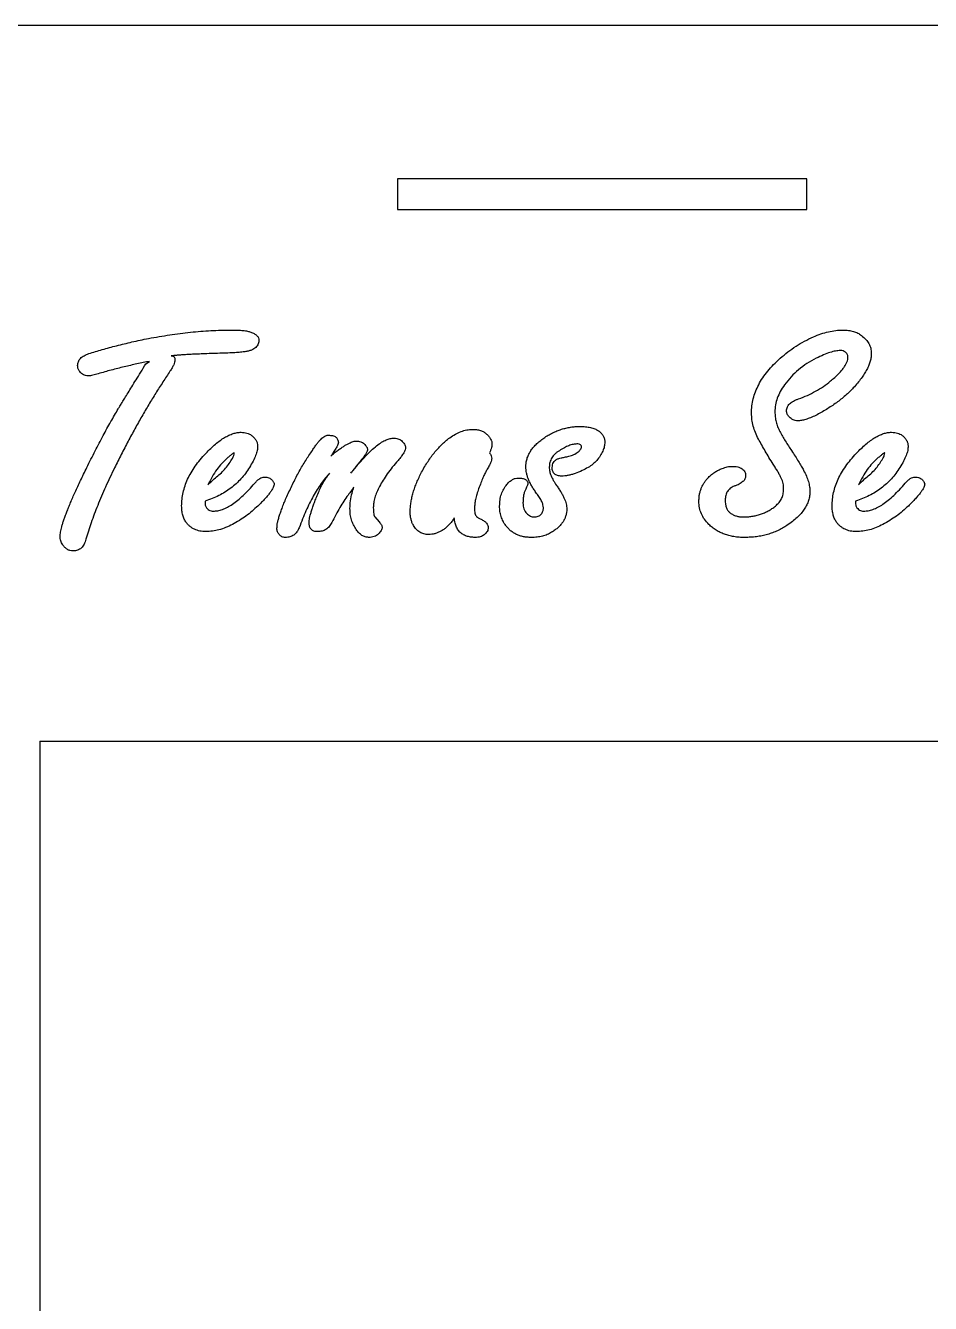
# Model space of a CAD drawing. Header units: millimetres. Extents: x 1 to 632, y 0 to 1598.
# Drawn here: x 100.6 to 189, y 1472.9 to 1597.9 of the extents above; entities that cross this region are included whole.
import ezdxf

# ---------------------------------------------------------------- set-up
doc = ezdxf.new("R2010")
doc.units = ezdxf.units.MM

msp = doc.modelspace()

# ---------------------------------------------------------------- linework, layer by layer
at = {"color": 7, "linetype": 'Continuous', "lineweight": 25}
for p, q in [((631.95, 1597.89), (1.95, 1597.89)), ((176.95, 1582.89), (136.95, 1582.89)), ((136.95, 1582.89), (136.95, 1579.89)), ((176.95, 1579.89), (176.95, 1582.89)), ((136.95, 1579.89), (176.95, 1579.89)), ((112.34, 1564.8), (112.7, 1565.04)), ((118.12, 1551.38), (118.12, 1551.25)), ((181.72, 1551.38), (181.72, 1551.25)), ((134.72, 1549.82), (135.14, 1549.33)), ((101.95, 1527.89), (101.95, 1377.89)), ((101.95, 1527.89), (401.95, 1527.89))]:
    msp.add_line(p, q, dxfattribs=at)
for points, knots in [([(112.58, 1567.28), (113.27, 1567.4), (114.64, 1567.65), (116.68, 1567.91), (118.68, 1568.07), (119.99, 1568.09), (120.65, 1568.1)], [0, 0, 0, 0, 0.260009, 0.5127, 0.759133, 1, 1, 1, 1]), ([(120.65, 1568.1), (120.87, 1568.1), (121.27, 1568.09), (121.81, 1568.07), (122.24, 1568.01), (122.48, 1567.94), (122.58, 1567.91)], [0, 0, 0, 0, 0.339078, 0.616703, 0.83666, 1, 1, 1, 1]), ([(122.58, 1567.91), (122.7, 1567.87), (122.91, 1567.78), (123.18, 1567.59), (123.35, 1567.34), (123.37, 1567.16), (123.37, 1567.07)], [0, 0, 0, 0, 0.309827, 0.564466, 0.783547, 1, 1, 1, 1]), ([(177.6, 1567.44), (177.84, 1567.54), (178.32, 1567.74), (179.06, 1567.94), (179.78, 1568.08), (180.25, 1568.09), (180.49, 1568.1)], [0, 0, 0, 0, 0.267779, 0.522297, 0.765014, 1, 1, 1, 1]), ([(180.49, 1568.1), (180.67, 1568.1), (181.01, 1568.09), (181.5, 1567.99), (181.94, 1567.83), (182.18, 1567.66), (182.3, 1567.58)], [0, 0, 0, 0, 0.281559, 0.5376, 0.774437, 1, 1, 1, 1]), ([(182.3, 1567.58), (182.45, 1567.45), (182.73, 1567.22), (183.03, 1566.79), (183.23, 1566.33), (183.25, 1566), (183.26, 1565.84)], [0, 0, 0, 0, 0.276592, 0.527196, 0.763842, 1, 1, 1, 1]), ([(106.77, 1565.8), (107.2, 1565.93), (108.09, 1566.22), (109.5, 1566.58), (111, 1566.95), (112.04, 1567.17), (112.58, 1567.28)], [0, 0, 0, 0, 0.2258525, 0.4678553, 0.7259072, 1, 1, 1, 1]), ([(123.37, 1567.07), (123.37, 1567), (123.36, 1566.85), (123.29, 1566.65), (123.16, 1566.47), (122.99, 1566.32), (122.77, 1566.18), (122.5, 1566.08), (122.19, 1566), (121.96, 1565.97), (121.84, 1565.96)], [0, 0, 0, 0, 0.107319, 0.207311, 0.308618, 0.417519, 0.537292, 0.672536, 0.8269, 1, 1, 1, 1]), ([(174.35, 1565.35), (174.6, 1565.56), (175.1, 1565.97), (175.89, 1566.53), (176.72, 1567.02), (177.3, 1567.3), (177.6, 1567.44)], [0, 0, 0, 0, 0.251572, 0.500754, 0.749912, 1, 1, 1, 1]), ([(105.66, 1564.62), (105.66, 1564.69), (105.67, 1564.82), (105.73, 1565.01), (105.81, 1565.18), (105.93, 1565.34), (106.1, 1565.48), (106.29, 1565.6), (106.52, 1565.71), (106.68, 1565.77), (106.77, 1565.8)], [0, 0, 0, 0, 0.115503, 0.224723, 0.333343, 0.446357, 0.565893, 0.697082, 0.842294, 1, 1, 1, 1]), ([(112.7, 1565.04), (112.29, 1564.96), (111.45, 1564.79), (110.2, 1564.51), (108.94, 1564.19), (108.1, 1563.95), (107.67, 1563.83)], [0, 0, 0, 0, 0.244709, 0.492366, 0.744564, 1, 1, 1, 1]), ([(115.17, 1565.16), (115.17, 1565.09), (115.15, 1564.94), (115.05, 1564.69), (114.89, 1564.39), (114.76, 1564.18), (114.69, 1564.07)], [0, 0, 0, 0, 0.165456, 0.382793, 0.661812, 1, 1, 1, 1]), ([(119.12, 1565.82), (118.85, 1565.81), (118.33, 1565.79), (117.59, 1565.76), (116.93, 1565.73), (116.35, 1565.7), (115.85, 1565.67), (115.43, 1565.64), (115.09, 1565.61), (114.89, 1565.59), (114.81, 1565.58)], [0, 0, 0, 0, 0.190072, 0.361539, 0.514484, 0.648871, 0.764709, 0.861939, 0.939695, 1, 1, 1, 1]), ([(114.81, 1565.58), (114.86, 1565.58), (114.96, 1565.57), (115.1, 1565.49), (115.17, 1565.34), (115.17, 1565.22), (115.17, 1565.16)], [0, 0, 0, 0, 0.251335, 0.466885, 0.69962, 1, 1, 1, 1]), ([(121.84, 1565.96), (121.68, 1565.94), (121.3, 1565.9), (120.68, 1565.87), (119.94, 1565.84), (119.41, 1565.82), (119.12, 1565.82)], [0, 0, 0, 0, 0.184362, 0.412639, 0.683411, 1, 1, 1, 1]), ([(171.55, 1559.96), (171.55, 1560.2), (171.57, 1560.68), (171.71, 1561.39), (171.93, 1562.08), (172.24, 1562.77), (172.64, 1563.44), (173.13, 1564.1), (173.7, 1564.74), (174.13, 1565.14), (174.35, 1565.35)], [0, 0, 0, 0, 0.1149189, 0.2286591, 0.3444688, 0.464039, 0.5876825, 0.7176322, 0.8548888, 1, 1, 1, 1]), ([(177.87, 1565.34), (177.57, 1565.18), (176.96, 1564.86), (176.14, 1564.24), (175.39, 1563.54), (174.98, 1563), (174.77, 1562.73)], [0, 0, 0, 0, 0.253263, 0.501689, 0.74985, 1, 1, 1, 1]), ([(180.22, 1566.1), (180.07, 1566.09), (179.73, 1566.06), (179.18, 1565.91), (178.55, 1565.67), (178.11, 1565.46), (177.87, 1565.34)], [0, 0, 0, 0, 0.187511, 0.413207, 0.683925, 1, 1, 1, 1]), ([(179.28, 1563.12), (179.41, 1563.23), (179.67, 1563.44), (180.01, 1563.77), (180.31, 1564.09), (180.55, 1564.39), (180.74, 1564.68), (180.87, 1564.96), (180.96, 1565.23), (180.97, 1565.4), (180.97, 1565.49)], [0, 0, 0, 0, 0.175446, 0.333624, 0.478139, 0.606668, 0.722038, 0.824079, 0.916038, 1, 1, 1, 1]), ([(180.72, 1565.95), (180.65, 1566), (180.5, 1566.09), (180.32, 1566.1), (180.22, 1566.1)], [0, 0, 0, 0, 0.4819931, 1, 1, 1, 1]), ([(180.97, 1565.49), (180.97, 1565.53), (180.97, 1565.62), (180.92, 1565.75), (180.84, 1565.86), (180.76, 1565.92), (180.72, 1565.95)], [0, 0, 0, 0, 0.245228, 0.489915, 0.729135, 1, 1, 1, 1]), ([(183.26, 1565.84), (183.26, 1565.71), (183.25, 1565.45), (183.15, 1565.06), (183.02, 1564.65), (182.82, 1564.23), (182.57, 1563.8), (182.27, 1563.36), (181.91, 1562.9), (181.64, 1562.6), (181.5, 1562.45)], [0, 0, 0, 0, 0.097479, 0.200468, 0.31008, 0.42833, 0.55547, 0.692865, 0.841157, 1, 1, 1, 1]), ([(105.87, 1564.04), (105.81, 1564.12), (105.69, 1564.3), (105.67, 1564.51), (105.66, 1564.62)], [0, 0, 0, 0, 0.491006, 1, 1, 1, 1]), ([(106.67, 1563.62), (106.6, 1563.63), (106.44, 1563.64), (106.23, 1563.72), (106.03, 1563.85), (105.92, 1563.97), (105.87, 1564.04)], [0, 0, 0, 0, 0.250021, 0.488745, 0.736474, 1, 1, 1, 1]), ([(107.67, 1563.83), (107.5, 1563.77), (107.17, 1563.66), (106.83, 1563.63), (106.67, 1563.62)], [0, 0, 0, 0, 0.535383, 1, 1, 1, 1]), ([(114.69, 1564.07), (114.46, 1563.72), (113.99, 1563.02), (113.29, 1561.93), (112.61, 1560.81), (111.93, 1559.65), (111.25, 1558.45), (110.59, 1557.21), (109.92, 1555.94), (109.49, 1555.07), (109.28, 1554.63)], [0, 0, 0, 0, 0.115293, 0.233452, 0.353961, 0.477635, 0.604099, 0.733043, 0.865247, 1, 1, 1, 1]), ([(109.63, 1560.39), (109.68, 1560.48), (109.81, 1560.69), (110.03, 1561.05), (110.29, 1561.48), (110.61, 1561.99), (110.97, 1562.59), (111.39, 1563.25), (111.84, 1564), (112.17, 1564.53), (112.34, 1564.8)], [0, 0, 0, 0, 0.062191, 0.142999, 0.240792, 0.357207, 0.490607, 0.642629, 0.81237, 1, 1, 1, 1]), ([(174.77, 1562.73), (174.63, 1562.52), (174.35, 1562.11), (174.06, 1561.45), (173.86, 1560.78), (173.84, 1560.33), (173.83, 1560.1)], [0, 0, 0, 0, 0.269286, 0.521135, 0.762733, 1, 1, 1, 1]), ([(176.15, 1561.37), (176.44, 1561.48), (177.01, 1561.7), (177.82, 1562.11), (178.58, 1562.57), (179.05, 1562.94), (179.28, 1563.12)], [0, 0, 0, 0, 0.256921, 0.507975, 0.755082, 1, 1, 1, 1]), ([(174.97, 1560.22), (174.98, 1560.28), (174.98, 1560.41), (175.05, 1560.58), (175.14, 1560.74), (175.27, 1560.89), (175.44, 1561.03), (175.64, 1561.16), (175.88, 1561.28), (176.06, 1561.34), (176.15, 1561.37)], [0, 0, 0, 0, 0.104386, 0.206156, 0.310512, 0.421834, 0.544149, 0.681943, 0.831533, 1, 1, 1, 1]), ([(181.5, 1562.45), (181.25, 1562.19), (180.73, 1561.67), (179.84, 1560.97), (178.87, 1560.32), (178.17, 1559.94), (177.82, 1559.75)], [0, 0, 0, 0, 0.237477, 0.481914, 0.735947, 1, 1, 1, 1]), ([(106.56, 1554.66), (106.83, 1555.2), (107.35, 1556.25), (108.13, 1557.74), (108.88, 1559.11), (109.39, 1559.98), (109.63, 1560.39)], [0, 0, 0, 0, 0.27863, 0.538254, 0.778979, 1, 1, 1, 1]), ([(173.83, 1560.1), (173.84, 1559.94), (173.85, 1559.61), (173.94, 1559.12), (174.09, 1558.64), (174.24, 1558.34), (174.31, 1558.19)], [0, 0, 0, 0, 0.24926, 0.495419, 0.744225, 1, 1, 1, 1]), ([(175.23, 1559.6), (175.19, 1559.64), (175.11, 1559.73), (175.03, 1559.89), (174.99, 1560.05), (174.98, 1560.17), (174.97, 1560.22)], [0, 0, 0, 0, 0.2625764, 0.5113339, 0.752929, 1, 1, 1, 1]), ([(172.22, 1557.44), (172.12, 1557.65), (171.92, 1558.06), (171.7, 1558.69), (171.57, 1559.33), (171.56, 1559.75), (171.55, 1559.96)], [0, 0, 0, 0, 0.265564, 0.518168, 0.761964, 1, 1, 1, 1]), ([(176.05, 1559.23), (175.97, 1559.23), (175.82, 1559.24), (175.6, 1559.32), (175.4, 1559.43), (175.29, 1559.54), (175.23, 1559.6)], [0, 0, 0, 0, 0.248082, 0.488439, 0.735858, 1, 1, 1, 1]), ([(177.82, 1559.75), (177.65, 1559.67), (177.33, 1559.52), (176.87, 1559.36), (176.44, 1559.25), (176.17, 1559.23), (176.05, 1559.23)], [0, 0, 0, 0, 0.30018, 0.563838, 0.795676, 1, 1, 1, 1]), ([(118.19, 1556.04), (118.35, 1556.2), (118.65, 1556.52), (119.12, 1556.93), (119.57, 1557.3), (120.01, 1557.59), (120.44, 1557.81), (120.85, 1557.98), (121.25, 1558.08), (121.51, 1558.1), (121.64, 1558.1)], [0, 0, 0, 0, 0.164795, 0.317556, 0.45722, 0.58469, 0.701059, 0.808146, 0.906471, 1, 1, 1, 1]), ([(121.64, 1558.1), (121.74, 1558.1), (121.94, 1558.09), (122.21, 1558.04), (122.46, 1557.94), (122.6, 1557.85), (122.67, 1557.8)], [0, 0, 0, 0, 0.278904, 0.53828, 0.7717, 1, 1, 1, 1]), ([(122.67, 1557.8), (122.76, 1557.72), (122.92, 1557.57), (123.12, 1557.31), (123.24, 1557.04), (123.25, 1556.85), (123.26, 1556.76)], [0, 0, 0, 0, 0.291029, 0.546611, 0.777918, 1, 1, 1, 1]), ([(128.61, 1556.33), (128.69, 1556.45), (128.83, 1556.67), (129.05, 1556.97), (129.25, 1557.23), (129.45, 1557.44), (129.63, 1557.6), (129.81, 1557.72), (129.98, 1557.8), (130.1, 1557.81), (130.16, 1557.82)], [0, 0, 0, 0, 0.187594, 0.355661, 0.503968, 0.634325, 0.74633, 0.842926, 0.926409, 1, 1, 1, 1]), ([(130.16, 1557.82), (130.23, 1557.81), (130.38, 1557.81), (130.58, 1557.78), (130.76, 1557.72), (130.9, 1557.64), (131.01, 1557.53), (131.09, 1557.4), (131.14, 1557.24), (131.14, 1557.13), (131.15, 1557.07)], [0, 0, 0, 0, 0.16446, 0.308253, 0.435062, 0.552568, 0.657526, 0.763665, 0.876496, 1, 1, 1, 1]), ([(132.37, 1554.1), (132.59, 1554.37), (133.01, 1554.88), (133.63, 1555.58), (134.21, 1556.17), (134.74, 1556.66), (135.23, 1557.04), (135.69, 1557.31), (136.1, 1557.49), (136.37, 1557.52), (136.49, 1557.53)], [0, 0, 0, 0, 0.1906035, 0.3610381, 0.5121607, 0.6438502, 0.7567474, 0.852574, 0.9324001, 1, 1, 1, 1]), ([(136.49, 1557.53), (136.58, 1557.53), (136.74, 1557.53), (136.97, 1557.48), (137.16, 1557.41), (137.26, 1557.33), (137.31, 1557.29)], [0, 0, 0, 0, 0.297099, 0.5629604, 0.7900127, 1, 1, 1, 1]), ([(139.22, 1554.06), (139.32, 1554.25), (139.51, 1554.61), (139.83, 1555.13), (140.16, 1555.62), (140.5, 1556.07), (140.86, 1556.49), (141.24, 1556.88), (141.63, 1557.24), (141.9, 1557.45), (142.04, 1557.56)], [0, 0, 0, 0, 0.138939, 0.272497, 0.402369, 0.527567, 0.649887, 0.769101, 0.885611, 1, 1, 1, 1]), ([(142.04, 1557.56), (142.22, 1557.68), (142.58, 1557.92), (143.13, 1558.19), (143.69, 1558.35), (144.06, 1558.38), (144.24, 1558.39)], [0, 0, 0, 0, 0.2786642, 0.5355723, 0.7725153, 1, 1, 1, 1]), ([(144.24, 1558.39), (144.38, 1558.38), (144.66, 1558.38), (145.04, 1558.29), (145.38, 1558.15), (145.56, 1558), (145.64, 1557.93)], [0, 0, 0, 0, 0.286839, 0.541024, 0.776272, 1, 1, 1, 1]), ([(145.64, 1557.93), (145.72, 1557.85), (145.87, 1557.7), (146.04, 1557.46), (146.16, 1557.22), (146.17, 1557.05), (146.17, 1556.97)], [0, 0, 0, 0, 0.303104, 0.562738, 0.791892, 1, 1, 1, 1]), ([(149.49, 1554.74), (149.49, 1554.87), (149.5, 1555.13), (149.59, 1555.52), (149.73, 1555.89), (149.92, 1556.25), (150.18, 1556.59), (150.48, 1556.93), (150.84, 1557.25), (151.1, 1557.44), (151.24, 1557.54)], [0, 0, 0, 0, 0.114103, 0.228038, 0.342207, 0.459699, 0.582866, 0.712002, 0.851233, 1, 1, 1, 1]), ([(151.24, 1557.54), (151.38, 1557.63), (151.66, 1557.81), (152.08, 1558.04), (152.52, 1558.23), (152.96, 1558.4), (153.4, 1558.52), (153.85, 1558.61), (154.31, 1558.66), (154.62, 1558.67), (154.77, 1558.67)], [0, 0, 0, 0, 0.131804, 0.261466, 0.387476, 0.511466, 0.633334, 0.755612, 0.877584, 1, 1, 1, 1]), ([(154.77, 1558.67), (154.96, 1558.67), (155.3, 1558.66), (155.79, 1558.58), (156.22, 1558.46), (156.57, 1558.27), (156.85, 1558.04), (157.06, 1557.77), (157.18, 1557.46), (157.2, 1557.24), (157.2, 1557.13)], [0, 0, 0, 0, 0.172395, 0.325808, 0.461086, 0.584105, 0.695587, 0.796683, 0.896482, 1, 1, 1, 1]), ([(174.31, 1558.19), (174.49, 1557.87), (174.85, 1557.23), (175.25, 1556.62), (175.46, 1556.31)], [0, 0, 0, 0, 0.489487, 1, 1, 1, 1]), ([(181.79, 1556.04), (181.95, 1556.2), (182.25, 1556.52), (182.72, 1556.93), (183.17, 1557.3), (183.61, 1557.59), (184.04, 1557.81), (184.45, 1557.98), (184.85, 1558.08), (185.11, 1558.1), (185.24, 1558.1)], [0, 0, 0, 0, 0.164795, 0.317556, 0.45722, 0.58469, 0.701059, 0.808146, 0.906471, 1, 1, 1, 1]), ([(185.24, 1558.1), (185.34, 1558.1), (185.54, 1558.09), (185.81, 1558.04), (186.06, 1557.94), (186.2, 1557.85), (186.27, 1557.8)], [0, 0, 0, 0, 0.278904, 0.53828, 0.7717, 1, 1, 1, 1]), ([(186.27, 1557.8), (186.36, 1557.72), (186.52, 1557.57), (186.72, 1557.31), (186.84, 1557.04), (186.85, 1556.85), (186.86, 1556.76)], [0, 0, 0, 0, 0.291029, 0.546611, 0.777918, 1, 1, 1, 1]), ([(123.26, 1556.76), (123.25, 1556.61), (123.23, 1556.3), (123.06, 1555.81), (122.81, 1555.25), (122.58, 1554.87), (122.46, 1554.67)], [0, 0, 0, 0, 0.19065, 0.417815, 0.686263, 1, 1, 1, 1]), ([(126.19, 1551.97), (126.37, 1552.37), (126.73, 1553.15), (127.32, 1554.27), (127.94, 1555.34), (128.39, 1556), (128.61, 1556.33)], [0, 0, 0, 0, 0.262244, 0.516075, 0.761682, 1, 1, 1, 1]), ([(131.15, 1557.07), (131.13, 1557.02), (131.1, 1556.88), (130.97, 1556.64), (130.77, 1556.3), (130.6, 1556.04), (130.5, 1555.9)], [0, 0, 0, 0, 0.11707, 0.321012, 0.615004, 1, 1, 1, 1]), ([(130.76, 1556.08), (130.88, 1556.17), (131.11, 1556.34), (131.44, 1556.58), (131.75, 1556.78), (132.02, 1556.95), (132.28, 1557.08), (132.49, 1557.17), (132.68, 1557.23), (132.8, 1557.24), (132.86, 1557.25)], [0, 0, 0, 0, 0.186609, 0.356687, 0.50675, 0.639623, 0.754846, 0.852954, 0.933341, 1, 1, 1, 1]), ([(132.86, 1557.25), (132.94, 1557.24), (133.1, 1557.24), (133.33, 1557.19), (133.52, 1557.11), (133.62, 1557.02), (133.67, 1556.98)], [0, 0, 0, 0, 0.291658, 0.552974, 0.781528, 1, 1, 1, 1]), ([(134, 1556.43), (133.99, 1556.37), (133.97, 1556.22), (133.83, 1555.98), (133.62, 1555.68), (133.45, 1555.46), (133.35, 1555.34)], [0, 0, 0, 0, 0.145515, 0.354807, 0.639407, 1, 1, 1, 1]), ([(133.67, 1556.98), (133.72, 1556.93), (133.81, 1556.83), (133.91, 1556.69), (133.99, 1556.56), (134, 1556.47), (134, 1556.43)], [0, 0, 0, 0, 0.332768, 0.606853, 0.826278, 1, 1, 1, 1]), ([(137.72, 1556.63), (137.71, 1556.55), (137.68, 1556.36), (137.53, 1556.06), (137.3, 1555.72), (137.1, 1555.48), (136.99, 1555.35)], [0, 0, 0, 0, 0.1674562, 0.3846283, 0.6612911, 1, 1, 1, 1]), ([(137.31, 1557.29), (137.37, 1557.24), (137.49, 1557.13), (137.61, 1556.96), (137.7, 1556.8), (137.71, 1556.68), (137.72, 1556.63)], [0, 0, 0, 0, 0.311584, 0.574844, 0.801945, 1, 1, 1, 1]), ([(146.17, 1556.97), (146.17, 1556.92), (146.17, 1556.79), (146.11, 1556.59), (146.04, 1556.35), (145.97, 1556.18), (145.93, 1556.09)], [0, 0, 0, 0, 0.185313, 0.415248, 0.685839, 1, 1, 1, 1]), ([(152.76, 1556.3), (152.68, 1556.25), (152.53, 1556.15), (152.33, 1555.98), (152.16, 1555.8), (152.02, 1555.6), (151.91, 1555.39), (151.83, 1555.16), (151.78, 1554.92), (151.78, 1554.76), (151.77, 1554.68)], [0, 0, 0, 0, 0.141595, 0.273457, 0.398611, 0.519113, 0.637262, 0.755496, 0.876682, 1, 1, 1, 1]), ([(154.46, 1556.96), (154.34, 1556.95), (154.08, 1556.93), (153.67, 1556.79), (153.22, 1556.59), (152.92, 1556.4), (152.76, 1556.3)], [0, 0, 0, 0, 0.195354, 0.424075, 0.69118, 1, 1, 1, 1]), ([(154.92, 1556.67), (154.91, 1556.72), (154.91, 1556.8), (154.82, 1556.9), (154.66, 1556.96), (154.53, 1556.96), (154.46, 1556.96)], [0, 0, 0, 0, 0.205969, 0.39605, 0.636768, 1, 1, 1, 1]), ([(154.61, 1556.2), (154.66, 1556.23), (154.74, 1556.31), (154.84, 1556.43), (154.91, 1556.55), (154.91, 1556.63), (154.92, 1556.67)], [0, 0, 0, 0, 0.307995, 0.563037, 0.791713, 1, 1, 1, 1]), ([(157.2, 1557.13), (157.19, 1556.99), (157.17, 1556.69), (157.01, 1556.24), (156.76, 1555.78), (156.53, 1555.49), (156.41, 1555.34)], [0, 0, 0, 0, 0.218032, 0.451102, 0.710988, 1, 1, 1, 1]), ([(173.66, 1555), (173.52, 1555.21), (173.26, 1555.63), (172.89, 1556.25), (172.55, 1556.85), (172.33, 1557.25), (172.22, 1557.44)], [0, 0, 0, 0, 0.268664, 0.523529, 0.768193, 1, 1, 1, 1]), ([(175.46, 1556.31), (175.58, 1556.12), (175.81, 1555.77), (176.13, 1555.27), (176.4, 1554.82), (176.56, 1554.52), (176.64, 1554.39)], [0, 0, 0, 0, 0.293141, 0.555598, 0.793537, 1, 1, 1, 1]), ([(186.86, 1556.76), (186.85, 1556.61), (186.83, 1556.3), (186.66, 1555.81), (186.41, 1555.25), (186.18, 1554.87), (186.06, 1554.67)], [0, 0, 0, 0, 0.19065, 0.417815, 0.686263, 1, 1, 1, 1]), ([(115.83, 1550.91), (115.84, 1551.13), (115.85, 1551.57), (115.97, 1552.22), (116.15, 1552.88), (116.41, 1553.52), (116.75, 1554.16), (117.16, 1554.8), (117.64, 1555.43), (118.01, 1555.83), (118.19, 1556.04)], [0, 0, 0, 0, 0.113571, 0.227841, 0.344087, 0.463848, 0.588417, 0.719177, 0.855725, 1, 1, 1, 1]), ([(120.27, 1555.56), (120.1, 1555.4), (119.73, 1555.06), (119.25, 1554.45), (118.79, 1553.74), (118.54, 1553.23), (118.4, 1552.96)], [0, 0, 0, 0, 0.223996, 0.463995, 0.722212, 1, 1, 1, 1]), ([(119.25, 1553.73), (119.4, 1553.87), (119.72, 1554.13), (120.13, 1554.58), (120.49, 1555.05), (120.69, 1555.38), (120.79, 1555.55)], [0, 0, 0, 0, 0.259747, 0.511359, 0.758251, 1, 1, 1, 1]), ([(120.98, 1556.1), (120.96, 1556.09), (120.88, 1556.06), (120.74, 1555.95), (120.53, 1555.78), (120.37, 1555.64), (120.27, 1555.56)], [0, 0, 0, 0, 0.09375, 0.28752, 0.593001, 1, 1, 1, 1]), ([(120.79, 1555.55), (120.85, 1555.64), (120.94, 1555.81), (120.96, 1556), (120.97, 1556.08)], [0, 0, 0, 0, 0.57177, 1, 1, 1, 1]), ([(120.97, 1556.08), (120.97, 1556.08), (120.97, 1556.09), (120.98, 1556.1), (120.98, 1556.1)], [0, 0, 0, 0, 0.782871, 1, 1, 1, 1]), ([(133.35, 1555.34), (133.25, 1555.21), (133.05, 1554.97), (132.78, 1554.63), (132.56, 1554.34), (132.43, 1554.18), (132.37, 1554.1)], [0, 0, 0, 0, 0.3202012, 0.59441, 0.8204276, 1, 1, 1, 1]), ([(136.99, 1555.35), (136.8, 1555.13), (136.44, 1554.7), (135.94, 1554.05), (135.52, 1553.43), (135.19, 1552.83), (134.91, 1552.27), (134.72, 1551.73), (134.6, 1551.22), (134.58, 1550.89), (134.57, 1550.73)], [0, 0, 0, 0, 0.166386, 0.319272, 0.459759, 0.588436, 0.705666, 0.812464, 0.909867, 1, 1, 1, 1]), ([(146.15, 1555.55), (146.14, 1555.49), (146.12, 1555.34), (146.02, 1555.08), (145.87, 1554.77), (145.73, 1554.54), (145.66, 1554.41)], [0, 0, 0, 0, 0.151963, 0.367551, 0.648501, 1, 1, 1, 1]), ([(145.93, 1556.09), (145.99, 1556), (146.11, 1555.84), (146.14, 1555.64), (146.15, 1555.55)], [0, 0, 0, 0, 0.559301, 1, 1, 1, 1]), ([(152.06, 1554.66), (152.07, 1554.75), (152.08, 1554.92), (152.18, 1555.16), (152.35, 1555.36), (152.5, 1555.45), (152.58, 1555.5)], [0, 0, 0, 0, 0.251223, 0.49007, 0.734011, 1, 1, 1, 1]), ([(152.58, 1555.5), (152.62, 1555.51), (152.74, 1555.55), (152.96, 1555.6), (153.29, 1555.68), (153.55, 1555.73), (153.69, 1555.76)], [0, 0, 0, 0, 0.111677, 0.317262, 0.611373, 1, 1, 1, 1]), ([(153.69, 1555.76), (153.85, 1555.8), (154.19, 1555.89), (154.47, 1556.09), (154.61, 1556.2)], [0, 0, 0, 0, 0.493562, 1, 1, 1, 1]), ([(156.41, 1555.34), (156.29, 1555.22), (156.04, 1554.96), (155.55, 1554.64), (154.97, 1554.33), (154.53, 1554.16), (154.3, 1554.07)], [0, 0, 0, 0, 0.204078, 0.434755, 0.700124, 1, 1, 1, 1]), ([(179.43, 1550.91), (179.44, 1551.13), (179.45, 1551.57), (179.57, 1552.22), (179.75, 1552.88), (180.01, 1553.52), (180.35, 1554.16), (180.76, 1554.8), (181.24, 1555.43), (181.61, 1555.83), (181.79, 1556.04)], [0, 0, 0, 0, 0.113571, 0.227841, 0.344087, 0.463848, 0.588417, 0.719177, 0.855725, 1, 1, 1, 1]), ([(183.87, 1555.56), (183.7, 1555.4), (183.33, 1555.06), (182.85, 1554.45), (182.39, 1553.74), (182.14, 1553.23), (182, 1552.96)], [0, 0, 0, 0, 0.223996, 0.463995, 0.722212, 1, 1, 1, 1]), ([(182.85, 1553.73), (183, 1553.87), (183.32, 1554.13), (183.73, 1554.58), (184.09, 1555.05), (184.29, 1555.38), (184.39, 1555.55)], [0, 0, 0, 0, 0.259747, 0.511359, 0.758251, 1, 1, 1, 1]), ([(184.58, 1556.1), (184.56, 1556.09), (184.48, 1556.06), (184.34, 1555.95), (184.13, 1555.78), (183.97, 1555.64), (183.87, 1555.56)], [0, 0, 0, 0, 0.09375, 0.28752, 0.593001, 1, 1, 1, 1]), ([(184.39, 1555.55), (184.45, 1555.64), (184.54, 1555.81), (184.56, 1556), (184.57, 1556.08)], [0, 0, 0, 0, 0.57177, 1, 1, 1, 1]), ([(184.57, 1556.08), (184.57, 1556.08), (184.57, 1556.09), (184.58, 1556.1), (184.58, 1556.1)], [0, 0, 0, 0, 0.782871, 1, 1, 1, 1]), ([(103.95, 1547.91), (103.95, 1547.98), (103.95, 1548.12), (103.99, 1548.34), (104.04, 1548.6), (104.11, 1548.88), (104.2, 1549.2), (104.31, 1549.54), (104.45, 1549.92), (104.61, 1550.32), (104.77, 1550.76), (104.97, 1551.23), (105.18, 1551.73), (105.42, 1552.26), (105.68, 1552.82), (105.96, 1553.4), (106.25, 1554.02), (106.46, 1554.45), (106.56, 1554.66)], [0, 0, 0, 0, 0.02704, 0.058036, 0.093796, 0.134296, 0.179581, 0.229282, 0.284042, 0.344472, 0.408428, 0.478321, 0.553129, 0.632543, 0.716885, 0.806417, 0.900883, 1, 1, 1, 1]), ([(109.28, 1554.63), (109.12, 1554.31), (108.82, 1553.69), (108.39, 1552.76), (107.99, 1551.85), (107.62, 1550.97), (107.29, 1550.1), (106.98, 1549.27), (106.71, 1548.45), (106.54, 1547.91), (106.46, 1547.64)], [0, 0, 0, 0, 0.140074, 0.275701, 0.40747, 0.534348, 0.656936, 0.775498, 0.889701, 1, 1, 1, 1]), ([(122.46, 1554.67), (122.33, 1554.47), (122.08, 1554.08), (121.64, 1553.55), (121.16, 1553.07), (120.63, 1552.63), (120.07, 1552.24), (119.46, 1551.9), (118.81, 1551.61), (118.35, 1551.46), (118.12, 1551.38)], [0, 0, 0, 0, 0.1258453, 0.249426, 0.3712996, 0.4931336, 0.6158794, 0.7407713, 0.8681545, 1, 1, 1, 1]), ([(130.29, 1554.1), (130.15, 1553.94), (129.86, 1553.62), (129.46, 1553.08), (129.07, 1552.49), (128.69, 1551.85), (128.33, 1551.15), (127.97, 1550.41), (127.64, 1549.61), (127.43, 1549.06), (127.32, 1548.77)], [0, 0, 0, 0, 0.1036621, 0.2131999, 0.3275785, 0.4485739, 0.576421, 0.7107906, 0.8512788, 1, 1, 1, 1]), ([(129.14, 1552.06), (129.22, 1552.24), (129.38, 1552.61), (129.65, 1553.15), (129.96, 1553.64), (130.18, 1553.95), (130.29, 1554.1)], [0, 0, 0, 0, 0.259868, 0.513575, 0.75893, 1, 1, 1, 1]), ([(138.17, 1550.3), (138.18, 1550.45), (138.19, 1550.74), (138.24, 1551.18), (138.32, 1551.64), (138.44, 1552.1), (138.58, 1552.58), (138.76, 1553.07), (138.98, 1553.56), (139.14, 1553.89), (139.22, 1554.06)], [0, 0, 0, 0, 0.110058, 0.222981, 0.3404, 0.461929, 0.587785, 0.719411, 0.856509, 1, 1, 1, 1]), ([(145.66, 1554.41), (145.6, 1554.3), (145.46, 1554.06), (145.28, 1553.64), (145.08, 1553.13), (144.94, 1552.77), (144.87, 1552.58)], [0, 0, 0, 0, 0.187743, 0.418448, 0.68784, 1, 1, 1, 1]), ([(150.53, 1552.13), (150.45, 1552.25), (150.29, 1552.47), (150.08, 1552.82), (149.89, 1553.15), (149.75, 1553.48), (149.63, 1553.8), (149.55, 1554.12), (149.5, 1554.43), (149.49, 1554.63), (149.49, 1554.74)], [0, 0, 0, 0, 0.149461, 0.290732, 0.424587, 0.550843, 0.670722, 0.783908, 0.893327, 1, 1, 1, 1]), ([(151.77, 1554.68), (151.78, 1554.54), (151.8, 1554.26), (151.95, 1553.83), (152.17, 1553.37), (152.37, 1553.07), (152.48, 1552.91)], [0, 0, 0, 0, 0.2071952, 0.4376738, 0.7015523, 1, 1, 1, 1]), ([(152.97, 1553.82), (152.9, 1553.82), (152.77, 1553.82), (152.58, 1553.86), (152.42, 1553.93), (152.29, 1554.02), (152.18, 1554.15), (152.11, 1554.3), (152.06, 1554.47), (152.06, 1554.6), (152.06, 1554.66)], [0, 0, 0, 0, 0.150726, 0.282279, 0.401619, 0.513832, 0.620572, 0.73551, 0.858657, 1, 1, 1, 1]), ([(154.3, 1554.07), (154.18, 1554.03), (153.95, 1553.96), (153.61, 1553.88), (153.29, 1553.83), (153.08, 1553.82), (152.97, 1553.82)], [0, 0, 0, 0, 0.272777, 0.529889, 0.769186, 1, 1, 1, 1]), ([(167.35, 1553.69), (167.44, 1553.79), (167.63, 1553.97), (167.96, 1554.2), (168.3, 1554.41), (168.55, 1554.51), (168.68, 1554.56)], [0, 0, 0, 0, 0.250799, 0.498647, 0.747529, 1, 1, 1, 1]), ([(168.68, 1554.56), (168.76, 1554.59), (168.93, 1554.65), (169.17, 1554.72), (169.39, 1554.76), (169.53, 1554.77), (169.6, 1554.77)], [0, 0, 0, 0, 0.293252, 0.560201, 0.793487, 1, 1, 1, 1]), ([(169.6, 1554.77), (169.71, 1554.77), (169.91, 1554.77), (170.19, 1554.72), (170.43, 1554.65), (170.63, 1554.55), (170.79, 1554.41), (170.9, 1554.25), (170.96, 1554.05), (170.97, 1553.91), (170.97, 1553.83)], [0, 0, 0, 0, 0.1704016, 0.3212388, 0.4528537, 0.5670684, 0.6742884, 0.7765983, 0.8835311, 1, 1, 1, 1]), ([(170.97, 1553.83), (170.97, 1553.78), (170.96, 1553.68), (170.91, 1553.53), (170.82, 1553.39), (170.69, 1553.27), (170.53, 1553.14), (170.34, 1553.02), (170.11, 1552.92), (169.94, 1552.86), (169.85, 1552.83)], [0, 0, 0, 0, 0.094982, 0.192403, 0.290925, 0.402767, 0.527122, 0.668917, 0.825298, 1, 1, 1, 1]), ([(174.46, 1553.61), (174.41, 1553.71), (174.3, 1553.92), (174.12, 1554.25), (173.9, 1554.61), (173.74, 1554.86), (173.66, 1555)], [0, 0, 0, 0, 0.206506, 0.441818, 0.70752, 1, 1, 1, 1]), ([(176.64, 1554.39), (176.73, 1554.2), (176.91, 1553.84), (177.11, 1553.3), (177.23, 1552.8), (177.25, 1552.47), (177.26, 1552.32)], [0, 0, 0, 0, 0.290163, 0.549095, 0.786379, 1, 1, 1, 1]), ([(186.06, 1554.67), (185.93, 1554.47), (185.68, 1554.08), (185.24, 1553.55), (184.76, 1553.07), (184.23, 1552.63), (183.67, 1552.24), (183.06, 1551.9), (182.41, 1551.61), (181.95, 1551.46), (181.72, 1551.38)], [0, 0, 0, 0, 0.1258453, 0.249426, 0.3712996, 0.4931336, 0.6158794, 0.7407713, 0.8681545, 1, 1, 1, 1]), ([(118.4, 1552.96), (118.52, 1553.08), (118.79, 1553.36), (119.09, 1553.6), (119.25, 1553.73)], [0, 0, 0, 0, 0.455089, 1, 1, 1, 1]), ([(118.92, 1550.39), (119.07, 1550.4), (119.37, 1550.42), (119.84, 1550.55), (120.32, 1550.77), (120.82, 1551.07), (121.34, 1551.46), (121.87, 1551.94), (122.43, 1552.49), (122.79, 1552.91), (122.98, 1553.12)], [0, 0, 0, 0, 0.087467, 0.182241, 0.286369, 0.402251, 0.530467, 0.672633, 0.828339, 1, 1, 1, 1]), ([(122.98, 1553.12), (123.06, 1553.21), (123.21, 1553.38), (123.45, 1553.57), (123.69, 1553.69), (123.85, 1553.71), (123.92, 1553.72)], [0, 0, 0, 0, 0.314466, 0.581299, 0.806346, 1, 1, 1, 1]), ([(124.88, 1553.05), (124.87, 1552.99), (124.85, 1552.87), (124.78, 1552.67), (124.65, 1552.44), (124.47, 1552.19), (124.24, 1551.91), (123.97, 1551.59), (123.64, 1551.24), (123.4, 1551.01), (123.28, 1550.89)], [0, 0, 0, 0, 0.062933, 0.139523, 0.233269, 0.34625, 0.480122, 0.633249, 0.806821, 1, 1, 1, 1]), ([(123.92, 1553.72), (124, 1553.71), (124.15, 1553.71), (124.36, 1553.66), (124.53, 1553.57), (124.62, 1553.48), (124.66, 1553.44)], [0, 0, 0, 0, 0.291828, 0.551515, 0.782446, 1, 1, 1, 1]), ([(124.66, 1553.44), (124.69, 1553.4), (124.75, 1553.32), (124.82, 1553.22), (124.86, 1553.13), (124.87, 1553.07), (124.88, 1553.05)], [0, 0, 0, 0, 0.351449, 0.634576, 0.84985, 1, 1, 1, 1]), ([(132.67, 1552.75), (132.59, 1552.63), (132.41, 1552.37), (132.21, 1552.1), (132.1, 1551.96)], [0.7029853, 0.7029853, 0.7029853, 0.7029853, 0.8299301, 1, 1, 1, 1]), ([(132.29, 1550.64), (132.3, 1550.9), (132.32, 1551.41), (132.47, 1552.11), (132.6, 1552.55), (132.67, 1552.75)], [0, 0, 0, 0, 0.2390894, 0.4824049, 0.6753521, 0.6753521, 0.6753521, 0.6753521]), ([(144.87, 1552.58), (144.81, 1552.39), (144.69, 1552.05), (144.56, 1551.55), (144.48, 1551.1), (144.47, 1550.81), (144.46, 1550.68)], [0, 0, 0, 0, 0.296186, 0.558905, 0.793445, 1, 1, 1, 1]), ([(146.92, 1550.89), (146.93, 1551.09), (146.94, 1551.48), (147.08, 1552.05), (147.3, 1552.56), (147.53, 1552.86), (147.64, 1553)], [0, 0, 0, 0, 0.266964, 0.516721, 0.759427, 1, 1, 1, 1]), ([(147.64, 1553), (147.72, 1553.1), (147.88, 1553.28), (148.16, 1553.48), (148.44, 1553.6), (148.64, 1553.62), (148.73, 1553.63)], [0, 0, 0, 0, 0.290694, 0.548327, 0.778619, 1, 1, 1, 1]), ([(148.73, 1553.63), (148.81, 1553.63), (148.95, 1553.62), (149.14, 1553.6), (149.3, 1553.56), (149.44, 1553.49), (149.54, 1553.41), (149.63, 1553.31), (149.67, 1553.18), (149.67, 1553.09), (149.68, 1553.05)], [0, 0, 0, 0, 0.175418, 0.330719, 0.467816, 0.583003, 0.689715, 0.789165, 0.892155, 1, 1, 1, 1]), ([(149.47, 1552.55), (149.42, 1552.46), (149.34, 1552.27), (149.26, 1551.95), (149.21, 1551.59), (149.21, 1551.33), (149.2, 1551.2)], [0, 0, 0, 0, 0.213614, 0.446451, 0.709784, 1, 1, 1, 1]), ([(149.68, 1553.05), (149.67, 1553.02), (149.66, 1552.96), (149.62, 1552.85), (149.56, 1552.71), (149.5, 1552.61), (149.47, 1552.55)], [0, 0, 0, 0, 0.141361, 0.351257, 0.63728, 1, 1, 1, 1]), ([(152.48, 1552.91), (152.56, 1552.8), (152.71, 1552.58), (152.92, 1552.25), (153.09, 1551.93), (153.24, 1551.64), (153.35, 1551.36), (153.43, 1551.1), (153.48, 1550.85), (153.48, 1550.69), (153.49, 1550.61)], [0, 0, 0, 0, 0.163905, 0.316685, 0.457189, 0.5858, 0.702373, 0.810533, 0.908552, 1, 1, 1, 1]), ([(166.4, 1551.33), (166.41, 1551.45), (166.41, 1551.68), (166.45, 1552.01), (166.53, 1552.33), (166.63, 1552.63), (166.77, 1552.92), (166.93, 1553.19), (167.12, 1553.45), (167.27, 1553.61), (167.35, 1553.69)], [0, 0, 0, 0, 0.131934, 0.26148, 0.384813, 0.507717, 0.628018, 0.751636, 0.873882, 1, 1, 1, 1]), ([(169.85, 1552.83), (169.78, 1552.8), (169.65, 1552.74), (169.46, 1552.63), (169.32, 1552.48), (169.19, 1552.32), (169.09, 1552.14), (169.02, 1551.93), (168.98, 1551.7), (168.98, 1551.54), (168.97, 1551.46)], [0, 0, 0, 0, 0.129242, 0.249802, 0.365523, 0.482088, 0.599825, 0.724303, 0.856666, 1, 1, 1, 1]), ([(173.89, 1550.89), (174.01, 1551), (174.25, 1551.21), (174.5, 1551.61), (174.66, 1552.04), (174.68, 1552.35), (174.69, 1552.5)], [0, 0, 0, 0, 0.262392, 0.508078, 0.749635, 1, 1, 1, 1]), ([(174.69, 1552.5), (174.69, 1552.6), (174.68, 1552.8), (174.64, 1553.09), (174.57, 1553.36), (174.5, 1553.52), (174.46, 1553.61)], [0, 0, 0, 0, 0.263933, 0.518851, 0.763224, 1, 1, 1, 1]), ([(182, 1552.96), (182.12, 1553.08), (182.39, 1553.36), (182.69, 1553.6), (182.85, 1553.73)], [0, 0, 0, 0, 0.455089, 1, 1, 1, 1]), ([(182.52, 1550.39), (182.67, 1550.4), (182.97, 1550.42), (183.44, 1550.55), (183.92, 1550.77), (184.42, 1551.07), (184.94, 1551.46), (185.47, 1551.94), (186.03, 1552.49), (186.39, 1552.91), (186.58, 1553.12)], [0, 0, 0, 0, 0.087467, 0.182241, 0.286369, 0.402251, 0.530467, 0.672633, 0.828339, 1, 1, 1, 1]), ([(186.58, 1553.12), (186.66, 1553.21), (186.81, 1553.38), (187.05, 1553.57), (187.29, 1553.69), (187.45, 1553.71), (187.52, 1553.72)], [0, 0, 0, 0, 0.314466, 0.581299, 0.806346, 1, 1, 1, 1]), ([(188.48, 1553.05), (188.47, 1552.99), (188.45, 1552.87), (188.38, 1552.67), (188.25, 1552.44), (188.07, 1552.19), (187.84, 1551.91), (187.57, 1551.59), (187.24, 1551.24), (187, 1551.01), (186.88, 1550.89)], [0, 0, 0, 0, 0.062933, 0.139523, 0.233269, 0.34625, 0.480122, 0.633249, 0.806821, 1, 1, 1, 1]), ([(187.52, 1553.72), (187.6, 1553.71), (187.75, 1553.71), (187.96, 1553.66), (188.13, 1553.57), (188.22, 1553.48), (188.26, 1553.44)], [0, 0, 0, 0, 0.291828, 0.551515, 0.782446, 1, 1, 1, 1]), ([(188.26, 1553.44), (188.29, 1553.4), (188.35, 1553.32), (188.42, 1553.22), (188.46, 1553.13), (188.47, 1553.07), (188.48, 1553.05)], [0, 0, 0, 0, 0.351449, 0.634576, 0.84985, 1, 1, 1, 1]), ([(118.12, 1551.25), (118.12, 1551.16), (118.12, 1551.01), (118.17, 1550.88), (118.18, 1550.83)], [0, 0, 0, 0, 0.624941, 1, 1, 1, 1]), ([(125.15, 1548.71), (125.15, 1548.79), (125.16, 1548.98), (125.21, 1549.28), (125.29, 1549.62), (125.41, 1550.01), (125.56, 1550.44), (125.74, 1550.91), (125.94, 1551.43), (126.1, 1551.78), (126.19, 1551.97)], [0, 0, 0, 0, 0.074186, 0.162337, 0.265002, 0.382525, 0.514321, 0.6602, 0.822697, 1, 1, 1, 1]), ([(128.29, 1549.28), (128.29, 1549.34), (128.3, 1549.49), (128.34, 1549.73), (128.41, 1550.02), (128.51, 1550.34), (128.62, 1550.71), (128.77, 1551.12), (128.94, 1551.58), (129.07, 1551.89), (129.14, 1552.06)], [0, 0, 0, 0, 0.06897, 0.15269, 0.251727, 0.367891, 0.500903, 0.650373, 0.816832, 1, 1, 1, 1]), ([(132.1, 1551.96), (131.96, 1551.76), (131.67, 1551.37), (131.28, 1550.72), (130.88, 1550.02), (130.63, 1549.52), (130.51, 1549.27)], [0, 0, 0, 0, 0.227219, 0.469492, 0.726272, 1, 1, 1, 1]), ([(151.2, 1550.72), (151.19, 1550.82), (151.17, 1551.03), (151.03, 1551.36), (150.82, 1551.74), (150.64, 1551.99), (150.53, 1552.13)], [0, 0, 0, 0, 0.1794534, 0.3999243, 0.6738117, 1, 1, 1, 1]), ([(167.38, 1549.08), (167.23, 1549.25), (166.94, 1549.56), (166.63, 1550.12), (166.44, 1550.71), (166.41, 1551.13), (166.4, 1551.33)], [0, 0, 0, 0, 0.262915, 0.510576, 0.752282, 1, 1, 1, 1]), ([(168.97, 1551.46), (168.98, 1551.32), (168.99, 1551.06), (169.08, 1550.71), (169.23, 1550.41), (169.39, 1550.27), (169.46, 1550.21)], [0, 0, 0, 0, 0.296311, 0.55491, 0.781997, 1, 1, 1, 1]), ([(177.26, 1552.32), (177.25, 1552.17), (177.24, 1551.87), (177.13, 1551.42), (176.95, 1550.99), (176.7, 1550.57), (176.39, 1550.15), (175.99, 1549.75), (175.54, 1549.35), (175.19, 1549.11), (175.01, 1548.99)], [0, 0, 0, 0, 0.107045, 0.215496, 0.326469, 0.442678, 0.566883, 0.700451, 0.844197, 1, 1, 1, 1]), ([(181.72, 1551.25), (181.72, 1551.16), (181.72, 1551.01), (181.77, 1550.88), (181.78, 1550.83)], [0, 0, 0, 0, 0.624941, 1, 1, 1, 1]), ([(116.28, 1549.28), (116.21, 1549.38), (116.07, 1549.61), (115.93, 1550), (115.84, 1550.44), (115.84, 1550.75), (115.83, 1550.91)], [0, 0, 0, 0, 0.223119, 0.460925, 0.717088, 1, 1, 1, 1]), ([(118.18, 1550.83), (118.23, 1550.76), (118.32, 1550.63), (118.5, 1550.49), (118.7, 1550.4), (118.85, 1550.39), (118.92, 1550.39)], [0, 0, 0, 0, 0.273649, 0.519271, 0.758521, 1, 1, 1, 1]), ([(123.28, 1550.89), (123.09, 1550.72), (122.73, 1550.37), (122.12, 1549.9), (121.47, 1549.48), (121.02, 1549.22), (120.79, 1549.09)], [0, 0, 0, 0, 0.2440298, 0.4905693, 0.742411, 1, 1, 1, 1]), ([(132.89, 1548.6), (132.79, 1548.75), (132.61, 1549.04), (132.43, 1549.55), (132.3, 1550.08), (132.29, 1550.45), (132.29, 1550.64)], [0, 0, 0, 0, 0.241952, 0.484778, 0.734716, 1, 1, 1, 1]), ([(134.57, 1550.73), (134.58, 1550.62), (134.58, 1550.42), (134.6, 1550.16), (134.64, 1549.96), (134.7, 1549.86), (134.72, 1549.82)], [0, 0, 0, 0, 0.358757, 0.642334, 0.8545694, 1, 1, 1, 1]), ([(138.49, 1549), (138.44, 1549.09), (138.34, 1549.28), (138.25, 1549.61), (138.18, 1549.95), (138.18, 1550.18), (138.17, 1550.3)], [0, 0, 0, 0, 0.236552, 0.479761, 0.733606, 1, 1, 1, 1]), ([(144.46, 1550.68), (144.46, 1550.59), (144.47, 1550.42), (144.5, 1550.2), (144.56, 1550.01), (144.63, 1549.92), (144.66, 1549.87)], [0, 0, 0, 0, 0.317612, 0.585321, 0.809377, 1, 1, 1, 1]), ([(147.52, 1548.99), (147.42, 1549.12), (147.24, 1549.4), (147.06, 1549.87), (146.93, 1550.37), (146.92, 1550.71), (146.92, 1550.89)], [0, 0, 0, 0, 0.246302, 0.488422, 0.739513, 1, 1, 1, 1]), ([(149.2, 1551.2), (149.21, 1551.09), (149.21, 1550.89), (149.28, 1550.61), (149.39, 1550.36), (149.5, 1550.24), (149.56, 1550.18)], [0, 0, 0, 0, 0.289996, 0.550208, 0.780327, 1, 1, 1, 1]), ([(149.56, 1550.18), (149.62, 1550.12), (149.74, 1550.02), (149.92, 1549.91), (150.1, 1549.83), (150.21, 1549.82), (150.27, 1549.82)], [0, 0, 0, 0, 0.302782, 0.567912, 0.796104, 1, 1, 1, 1]), ([(150.27, 1549.82), (150.35, 1549.82), (150.49, 1549.83), (150.69, 1549.88), (150.86, 1549.96), (150.95, 1550.05), (150.99, 1550.1)], [0, 0, 0, 0, 0.280014, 0.534612, 0.766804, 1, 1, 1, 1]), ([(150.99, 1550.1), (151.05, 1550.19), (151.18, 1550.38), (151.2, 1550.6), (151.2, 1550.72)], [0, 0, 0, 0, 0.474284, 1, 1, 1, 1]), ([(153.49, 1550.61), (153.49, 1550.5), (153.48, 1550.27), (153.4, 1549.95), (153.29, 1549.63), (153.12, 1549.34), (152.91, 1549.06), (152.65, 1548.79), (152.35, 1548.54), (152.12, 1548.39), (152, 1548.32)], [0, 0, 0, 0, 0.118649, 0.233548, 0.349873, 0.465624, 0.588068, 0.715866, 0.853094, 1, 1, 1, 1]), ([(169.46, 1550.21), (169.55, 1550.15), (169.74, 1550.03), (170.05, 1549.91), (170.38, 1549.83), (170.6, 1549.82), (170.72, 1549.82)], [0, 0, 0, 0, 0.249153, 0.494064, 0.741706, 1, 1, 1, 1]), ([(170.72, 1549.82), (170.86, 1549.82), (171.16, 1549.83), (171.59, 1549.88), (172.01, 1549.96), (172.42, 1550.08), (172.81, 1550.23), (173.19, 1550.41), (173.55, 1550.63), (173.78, 1550.8), (173.89, 1550.89)], [0, 0, 0, 0, 0.130823, 0.258433, 0.383793, 0.507507, 0.629609, 0.751794, 0.875542, 1, 1, 1, 1]), ([(179.88, 1549.28), (179.81, 1549.38), (179.67, 1549.61), (179.53, 1550), (179.44, 1550.44), (179.44, 1550.75), (179.43, 1550.91)], [0, 0, 0, 0, 0.223119, 0.460925, 0.717088, 1, 1, 1, 1]), ([(181.78, 1550.83), (181.83, 1550.76), (181.92, 1550.63), (182.1, 1550.49), (182.3, 1550.4), (182.45, 1550.39), (182.52, 1550.39)], [0, 0, 0, 0, 0.273649, 0.519271, 0.758521, 1, 1, 1, 1]), ([(186.88, 1550.89), (186.69, 1550.72), (186.33, 1550.37), (185.72, 1549.9), (185.07, 1549.48), (184.62, 1549.22), (184.39, 1549.09)], [0, 0, 0, 0, 0.2440298, 0.4905693, 0.742411, 1, 1, 1, 1]), ([(118.18, 1548.39), (118.09, 1548.39), (117.89, 1548.4), (117.61, 1548.44), (117.35, 1548.51), (117.1, 1548.61), (116.87, 1548.73), (116.65, 1548.88), (116.45, 1549.06), (116.34, 1549.2), (116.28, 1549.28)], [0, 0, 0, 0, 0.135314, 0.265653, 0.390855, 0.512178, 0.631337, 0.751809, 0.873598, 1, 1, 1, 1]), ([(120.79, 1549.09), (120.57, 1548.98), (120.15, 1548.77), (119.49, 1548.55), (118.84, 1548.42), (118.4, 1548.4), (118.18, 1548.39)], [0, 0, 0, 0, 0.266382, 0.519009, 0.761577, 1, 1, 1, 1]), ([(127.32, 1548.77), (127.29, 1548.7), (127.22, 1548.55), (127.11, 1548.35), (126.96, 1548.19), (126.8, 1548.05), (126.62, 1547.94), (126.42, 1547.87), (126.2, 1547.82), (126.05, 1547.82), (125.97, 1547.82)], [0, 0, 0, 0, 0.139685, 0.269704, 0.391015, 0.50904, 0.626526, 0.745328, 0.868816, 1, 1, 1, 1]), ([(129.13, 1548.39), (129.06, 1548.39), (128.94, 1548.39), (128.76, 1548.43), (128.61, 1548.5), (128.49, 1548.61), (128.4, 1548.73), (128.34, 1548.89), (128.29, 1549.07), (128.29, 1549.21), (128.29, 1549.28)], [0, 0, 0, 0, 0.140564, 0.265029, 0.381919, 0.490472, 0.602025, 0.719219, 0.849895, 1, 1, 1, 1]), ([(130.51, 1549.27), (130.43, 1549.13), (130.28, 1548.88), (129.95, 1548.59), (129.56, 1548.41), (129.27, 1548.4), (129.13, 1548.39)], [0, 0, 0, 0, 0.268312, 0.512128, 0.747184, 1, 1, 1, 1]), ([(135.43, 1548.79), (135.43, 1548.75), (135.42, 1548.64), (135.34, 1548.48), (135.21, 1548.31), (135.11, 1548.2), (135.05, 1548.14)], [0, 0, 0, 0, 0.1865405, 0.4134388, 0.6819208, 1, 1, 1, 1]), ([(135.14, 1549.33), (135.18, 1549.28), (135.27, 1549.2), (135.36, 1549.06), (135.42, 1548.93), (135.43, 1548.84), (135.43, 1548.79)], [0, 0, 0, 0, 0.304517, 0.572672, 0.797438, 1, 1, 1, 1]), ([(139.96, 1548.1), (139.81, 1548.11), (139.52, 1548.13), (139.1, 1548.31), (138.75, 1548.6), (138.58, 1548.86), (138.49, 1549)], [0, 0, 0, 0, 0.251108, 0.488781, 0.732205, 1, 1, 1, 1]), ([(142.24, 1549.36), (142.16, 1549.26), (142, 1549.07), (141.73, 1548.81), (141.46, 1548.59), (141.18, 1548.42), (140.89, 1548.28), (140.59, 1548.18), (140.28, 1548.11), (140.07, 1548.11), (139.96, 1548.1)], [0, 0, 0, 0, 0.144457, 0.28035, 0.409959, 0.532697, 0.651987, 0.767229, 0.883856, 1, 1, 1, 1]), ([(142.47, 1549.73), (142.47, 1549.72), (142.41, 1549.59), (142.32, 1549.47), (142.24, 1549.36)], [0.6970239, 0.6970239, 0.6970239, 0.6970239, 0.7177695, 1, 1, 1, 1]), ([(142.98, 1548.37), (142.9, 1548.48), (142.74, 1548.72), (142.58, 1549.12), (142.5, 1549.46), (142.48, 1549.67), (142.47, 1549.73)], [0, 0, 0, 0, 0.2407749, 0.4830431, 0.7354665, 0.8402193, 0.8402193, 0.8402193, 0.8402193]), ([(144.66, 1549.87), (144.72, 1549.83), (144.85, 1549.72), (145.01, 1549.65), (145.1, 1549.6)], [0, 0, 0, 0, 0.416812, 1, 1, 1, 1]), ([(145.1, 1549.6), (145.21, 1549.55), (145.4, 1549.44), (145.64, 1549.24), (145.78, 1549), (145.8, 1548.83), (145.81, 1548.74)], [0, 0, 0, 0, 0.302606, 0.557832, 0.78043, 1, 1, 1, 1]), ([(150.02, 1547.82), (149.88, 1547.82), (149.62, 1547.83), (149.25, 1547.88), (148.9, 1547.97), (148.57, 1548.11), (148.27, 1548.26), (147.99, 1548.47), (147.74, 1548.71), (147.59, 1548.89), (147.52, 1548.99)], [0, 0, 0, 0, 0.138511, 0.270434, 0.396022, 0.516701, 0.636325, 0.755432, 0.876382, 1, 1, 1, 1]), ([(170.88, 1547.82), (170.7, 1547.82), (170.35, 1547.82), (169.83, 1547.89), (169.35, 1547.99), (168.9, 1548.13), (168.47, 1548.3), (168.08, 1548.52), (167.71, 1548.78), (167.49, 1548.98), (167.38, 1549.08)], [0, 0, 0, 0, 0.1414, 0.276706, 0.405436, 0.528831, 0.649221, 0.76686, 0.882541, 1, 1, 1, 1]), ([(175.01, 1548.99), (174.87, 1548.89), (174.57, 1548.71), (174.1, 1548.47), (173.61, 1548.26), (173.1, 1548.11), (172.58, 1547.97), (172.03, 1547.88), (171.46, 1547.83), (171.08, 1547.82), (170.88, 1547.82)], [0, 0, 0, 0, 0.119942, 0.240841, 0.361589, 0.484, 0.608422, 0.73518, 0.865801, 1, 1, 1, 1]), ([(181.78, 1548.39), (181.69, 1548.39), (181.49, 1548.4), (181.21, 1548.44), (180.95, 1548.51), (180.7, 1548.61), (180.47, 1548.73), (180.25, 1548.88), (180.05, 1549.06), (179.94, 1549.2), (179.88, 1549.28)], [0, 0, 0, 0, 0.135314, 0.265653, 0.390855, 0.512178, 0.631337, 0.751809, 0.873598, 1, 1, 1, 1]), ([(184.39, 1549.09), (184.17, 1548.98), (183.75, 1548.77), (183.09, 1548.55), (182.44, 1548.42), (182, 1548.4), (181.78, 1548.39)], [0, 0, 0, 0, 0.266382, 0.519009, 0.761577, 1, 1, 1, 1]), ([(104.2, 1547.1), (104.12, 1547.23), (103.98, 1547.48), (103.96, 1547.77), (103.95, 1547.91)], [0, 0, 0, 0, 0.5064196, 1, 1, 1, 1]), ([(106.46, 1547.64), (106.44, 1547.55), (106.4, 1547.38), (106.3, 1547.15), (106.18, 1546.95), (106.03, 1546.78), (105.86, 1546.65), (105.66, 1546.56), (105.44, 1546.51), (105.29, 1546.5), (105.21, 1546.5)], [0, 0, 0, 0, 0.149272, 0.284423, 0.407991, 0.523284, 0.636268, 0.751958, 0.870389, 1, 1, 1, 1]), ([(125.37, 1548.09), (125.34, 1548.13), (125.27, 1548.22), (125.2, 1548.37), (125.15, 1548.53), (125.15, 1548.65), (125.15, 1548.71)], [0, 0, 0, 0, 0.240244, 0.482295, 0.735258, 1, 1, 1, 1]), ([(125.97, 1547.82), (125.91, 1547.82), (125.8, 1547.83), (125.64, 1547.88), (125.49, 1547.97), (125.41, 1548.05), (125.37, 1548.09)], [0, 0, 0, 0, 0.257748, 0.50523, 0.744272, 1, 1, 1, 1]), ([(134.11, 1547.82), (133.99, 1547.83), (133.77, 1547.85), (133.44, 1548.01), (133.14, 1548.26), (132.97, 1548.48), (132.89, 1548.6)], [0, 0, 0, 0, 0.22142, 0.4531432, 0.7074142, 1, 1, 1, 1]), ([(135.05, 1548.14), (134.99, 1548.09), (134.88, 1547.99), (134.65, 1547.89), (134.39, 1547.83), (134.2, 1547.82), (134.11, 1547.82)], [0, 0, 0, 0, 0.220614, 0.456587, 0.711454, 1, 1, 1, 1]), ([(144.51, 1547.82), (144.37, 1547.82), (144.09, 1547.84), (143.68, 1547.94), (143.3, 1548.11), (143.09, 1548.28), (142.98, 1548.37)], [0, 0, 0, 0, 0.261493, 0.511065, 0.753879, 1, 1, 1, 1]), ([(145.4, 1548.07), (145.34, 1548.03), (145.23, 1547.95), (145.02, 1547.87), (144.78, 1547.83), (144.61, 1547.82), (144.51, 1547.82)], [0, 0, 0, 0, 0.210395, 0.441611, 0.703606, 1, 1, 1, 1]), ([(145.81, 1548.74), (145.8, 1548.69), (145.79, 1548.57), (145.71, 1548.4), (145.57, 1548.23), (145.46, 1548.12), (145.4, 1548.07)], [0, 0, 0, 0, 0.200758, 0.429751, 0.692696, 1, 1, 1, 1]), ([(152, 1548.32), (151.86, 1548.24), (151.58, 1548.08), (151.09, 1547.93), (150.57, 1547.83), (150.21, 1547.82), (150.02, 1547.82)], [0, 0, 0, 0, 0.232044, 0.47237, 0.726166, 1, 1, 1, 1]), ([(105.21, 1546.5), (105.11, 1546.51), (104.91, 1546.52), (104.64, 1546.65), (104.39, 1546.83), (104.26, 1547.01), (104.2, 1547.1)], [0, 0, 0, 0, 0.24247, 0.477615, 0.724892, 1, 1, 1, 1])]:
    msp.add_open_spline(points, degree=3, knots=knots, dxfattribs=at)
for points in [[(130.43, 1555.78), (130.54, 1555.88), (130.65, 1555.98), (130.76, 1556.08)], [(130.5, 1555.9), (130.48, 1555.86), (130.45, 1555.82), (130.43, 1555.78)]]:
    msp.add_open_spline(points, degree=3, dxfattribs=at)

doc.saveas('drawing.dxf')
